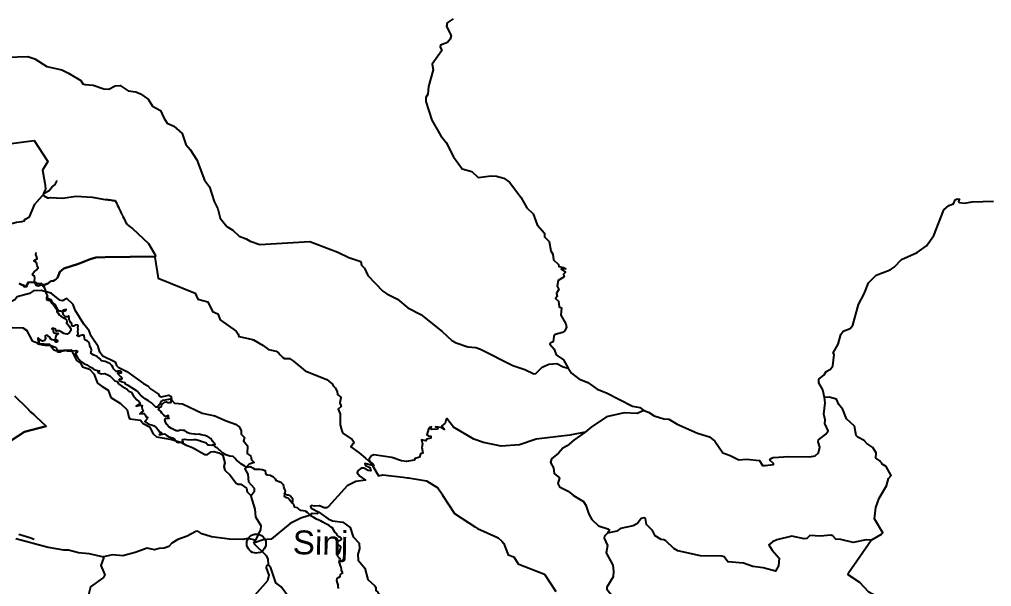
# Model space of a CAD drawing. Header units: metres. Extents: x 13.21 to 19.52, y 42.14 to 46.62.
# Drawn here: x 16.414 to 17.329, y 43.663 to 44.197 of the extents above; entities that cross this region are included whole.
import ezdxf

# ---------------------------------------------------------------- set-up
doc = ezdxf.new("R2010")
doc.units = ezdxf.units.M
doc.header["$MEASUREMENT"] = 0
for name, color, linetype in [('CESTE', 5, 'Continuous'), ('grad_manji', 1, 'Continuous'), ('hr', 9, 'Continuous'), ('naziv_manji', 1, 'Continuous'), ('RIJEKE', 4, 'Continuous')]:
    doc.layers.add(name, color=color, linetype=linetype)
doc.styles.get("Standard").update_dxf_attribs({"font": 'arial.ttf'})

msp = doc.modelspace()

# ---------------------------------------------------------------- linework, layer by layer
at = {"layer": 'CESTE'}
for p, q in [((16.63211, 43.74864), (16.63165, 43.74817)), ((16.63622, 43.70706), (16.63431, 43.70406)), ((16.49299, 43.69129), (16.49299, 43.68991))]:
    msp.add_line(p, q, dxfattribs=at)
for points in [[(16.82224, 44.19769), (16.81677, 44.19393), (16.81612, 44.19044), (16.82038, 44.18198), (16.81962, 44.17844), (16.81689, 44.1755), (16.81039, 44.17273), (16.81002, 44.17117), (16.81155, 44.16769), (16.80252, 44.15497), (16.80356, 44.14969), (16.79912, 44.13385), (16.79847, 44.12667), (16.79645, 44.12352), (16.79671, 44.11994), (16.80209, 44.10239), (16.81072, 44.08745), (16.81563, 44.0812), (16.82246, 44.06768), (16.83065, 44.05655), (16.83979, 44.05391), (16.84592, 44.04843), (16.85812, 44.04987), (16.86312, 44.04954), (16.87009, 44.04763), (16.87537, 44.04387), (16.88596, 44.02961), (16.89167, 44.01964), (16.89776, 44.01399), (16.90143, 44.00358), (16.90823, 43.99602), (16.90827, 43.99251), (16.91275, 43.98816), (16.91418, 43.97924), (16.91618, 43.97601), (16.91674, 43.97074), (16.92134, 43.96649), (16.92192, 43.96465), (16.92633, 43.96349), (16.92841, 43.96217), (16.92393, 43.96198), (16.92813, 43.95914), (16.9262, 43.95724), (16.92687, 43.95481)], [(16.36653, 44.18523), (16.36926, 44.17653), (16.3781, 44.16573), (16.38937, 44.16202), (16.40184, 44.16143), (16.42168, 44.16232), (16.42844, 44.15998), (16.43959, 44.15279), (16.45388, 44.14953), (16.46021, 44.14663), (16.47164, 44.13972), (16.47364, 44.13651), (16.47585, 44.13568), (16.48328, 44.13513), (16.49323, 44.13166)], [(16.49323, 44.13166), (16.49813, 44.13135), (16.504, 44.13457), (16.50878, 44.13488), (16.51626, 44.12997), (16.52358, 44.1289), (16.52783, 44.12704), (16.53499, 44.12201), (16.53901, 44.11543), (16.54682, 44.11119), (16.5497, 44.10432), (16.55301, 44.09947), (16.5594, 44.09668), (16.56715, 44.08965), (16.57068, 44.07922), (16.57468, 44.07474), (16.58107, 44.06498), (16.58823, 44.0459), (16.59279, 44.03953), (16.59733, 44.02553), (16.60057, 44.01874), (16.60277, 44.00991), (16.60907, 44.00217), (16.61469, 43.99865), (16.62077, 43.99297), (16.62742, 43.99052), (16.63125, 43.98827), (16.64023, 43.98523), (16.68722, 43.98792), (16.7137, 43.97797), (16.72402, 43.97295), (16.73546, 43.96935), (16.73592, 43.96588), (16.73872, 43.96284), (16.74208, 43.95609), (16.75619, 43.9413), (16.75969, 43.93875), (16.76998, 43.93369), (16.77958, 43.92546), (16.79183, 43.91933), (16.81189, 43.90341), (16.82113, 43.89493), (16.82501, 43.89268), (16.83621, 43.88878), (16.84349, 43.88815), (16.84801, 43.88659), (16.87852, 43.87117), (16.88985, 43.86758), (16.89813, 43.86332), (16.9, 43.86379), (16.90622, 43.8696), (16.91251, 43.87243), (16.91989, 43.87319), (16.92576, 43.86992), (16.93052, 43.8689)], [(16.36183, 43.97069), (16.37136, 43.97299), (16.3731, 43.97621), (16.38147, 43.98011), (16.39617, 43.99872), (16.39936, 44.00135), (16.39954, 44.00322), (16.41114, 44.00625), (16.41616, 44.00678), (16.4182, 44.00748), (16.41936, 44.00915), (16.4232, 44.01132), (16.42838, 44.02332), (16.43782, 44.03391), (16.4419, 44.03591), (16.44422, 44.03907), (16.44763, 44.04173), (16.44937, 44.04541)], [(17.17193, 43.84122), (17.17043, 43.84834), (17.16656, 43.85493), (17.16667, 43.85849), (17.17159, 43.86251), (17.1734, 43.86579), (17.17751, 43.86771), (17.17987, 43.87093), (17.18107, 43.88163), (17.18012, 43.88331), (17.18491, 43.89153), (17.18739, 43.90034), (17.18962, 43.90353), (17.19609, 43.90622), (17.19868, 43.90922), (17.20383, 43.92864), (17.20932, 43.93866), (17.21349, 43.94898), (17.2207, 43.95631), (17.23392, 43.96126), (17.23743, 43.96379), (17.24437, 43.97119), (17.25922, 43.97779), (17.26812, 43.98403), (17.27503, 43.99356), (17.28445, 44.01774), (17.2892, 44.02183), (17.2934, 44.0236), (17.29511, 44.0271), (17.29676, 44.02832), (17.29901, 44.0279), (17.29812, 44.02609), (17.29899, 44.02468), (17.30395, 44.02404), (17.31115, 44.02544), (17.33103, 44.02614)], [(16.92687, 43.95481), (16.92107, 43.95148), (16.92016, 43.94614), (16.92168, 43.94286), (16.91953, 43.93952), (16.92013, 43.93613), (16.91875, 43.93448), (16.92137, 43.93175), (16.92206, 43.92645), (16.92445, 43.92558), (16.9236, 43.91878), (16.92846, 43.91049), (16.92912, 43.90695), (16.92699, 43.90369), (16.92517, 43.90249), (16.91828, 43.90057), (16.91712, 43.89891), (16.91638, 43.8936), (16.91416, 43.89258), (16.91332, 43.89127), (16.91727, 43.88654), (16.91916, 43.88128), (16.92628, 43.8766), (16.93052, 43.8689)], [(16.49179, 43.88083), (16.4895, 43.88398), (16.48813, 43.88926), (16.48155, 43.89895), (16.47942, 43.90409), (16.47435, 43.91026), (16.46635, 43.92341), (16.46448, 43.9286), (16.45856, 43.93427), (16.45442, 43.93233), (16.45196, 43.93266), (16.44377, 43.93932), (16.43445, 43.94183), (16.42709, 43.94168), (16.42346, 43.93919), (16.41182, 43.93604), (16.40939, 43.93297), (16.40312, 43.93014), (16.40036, 43.92319), (16.39755, 43.92026)], [(16.39786, 43.9193), (16.40314, 43.90921), (16.40483, 43.90784), (16.40704, 43.90712), (16.41698, 43.9068), (16.42067, 43.90444), (16.42578, 43.89448), (16.43256, 43.89216), (16.44228, 43.89126), (16.4459, 43.88652), (16.4479, 43.88545), (16.46267, 43.8861), (16.46762, 43.87591), (16.47129, 43.87346), (16.47314, 43.87018), (16.47978, 43.86777), (16.48407, 43.86337), (16.48731, 43.85468), (16.49179, 43.8515)], [(16.49179, 43.88083), (16.504, 43.87478), (16.50521, 43.87129), (16.5068, 43.8699), (16.51497, 43.86579), (16.53063, 43.85425), (16.53466, 43.85222), (16.53741, 43.84924), (16.54475, 43.8444), (16.54552, 43.84265), (16.54746, 43.84174), (16.55453, 43.84335), (16.55661, 43.84226), (16.55702, 43.83887), (16.55999, 43.83591), (16.56729, 43.83515), (16.58609, 43.82642), (16.59799, 43.82401), (16.60846, 43.81914), (16.61741, 43.81603), (16.62092, 43.81352), (16.62257, 43.81013), (16.62275, 43.80662), (16.62591, 43.80369), (16.6249, 43.8004), (16.62868, 43.79579), (16.62837, 43.78851), (16.63164, 43.78609), (16.63224, 43.78252), (16.63492, 43.78009), (16.63015, 43.7785), (16.6262, 43.77396), (16.62879, 43.76889), (16.62942, 43.76169), (16.63489, 43.75583), (16.63478, 43.75226), (16.63211, 43.74864)], [(16.93052, 43.8689), (16.93379, 43.86407), (16.94055, 43.85881), (16.94913, 43.85536), (16.95801, 43.84906), (16.96677, 43.84568), (16.99106, 43.83318), (16.99803, 43.83168), (17.00181, 43.82907)], [(16.49179, 43.8515), (16.49738, 43.84804), (16.50004, 43.84105), (16.50911, 43.83542), (16.51526, 43.82974), (16.51681, 43.82267), (16.51795, 43.82117), (16.52785, 43.81975), (16.53024, 43.81674), (16.5362, 43.81362), (16.53985, 43.80689), (16.54291, 43.80413), (16.55735, 43.80177), (16.56652, 43.79896), (16.57015, 43.79651), (16.5767, 43.79404), (16.58853, 43.78754), (16.59096, 43.78756), (16.5945, 43.79005), (16.59695, 43.79037), (16.6015, 43.78899), (16.60546, 43.7867), (16.60717, 43.77974), (16.60628, 43.77619), (16.60718, 43.77274), (16.61186, 43.76852), (16.61804, 43.76065), (16.61976, 43.75952), (16.62235, 43.75959), (16.62775, 43.75589), (16.62845, 43.75241), (16.63211, 43.74864)], [(17.00181, 43.82907), (17.00619, 43.82743), (17.01163, 43.82385), (17.02072, 43.82096), (17.02549, 43.82069), (17.03321, 43.81608), (17.05229, 43.80769), (17.06376, 43.80427), (17.06861, 43.80023), (17.07633, 43.78899), (17.08304, 43.78663), (17.09116, 43.78248), (17.09842, 43.7833), (17.11064, 43.78204), (17.11368, 43.77723), (17.1162, 43.77706), (17.1239, 43.77809), (17.12395, 43.77913), (17.12063, 43.78226), (17.12147, 43.78379), (17.12363, 43.7847), (17.13847, 43.78556), (17.15831, 43.78525), (17.16303, 43.78636), (17.16626, 43.78905), (17.1677, 43.79431), (17.16609, 43.79957), (17.16643, 43.80134), (17.17331, 43.80655), (17.17538, 43.80978), (17.17223, 43.81661), (17.17264, 43.82016), (17.17138, 43.82547), (17.1726, 43.8362), (17.17193, 43.84122)], [(17.21595, 43.7069), (17.22572, 43.71246), (17.22702, 43.71395), (17.2191, 43.72704), (17.22018, 43.73767), (17.22358, 43.7463), (17.2303, 43.7579), (17.23238, 43.76493), (17.23485, 43.76781), (17.23014, 43.77621), (17.22642, 43.77853), (17.22413, 43.78166), (17.22018, 43.78397), (17.22049, 43.78926), (17.21735, 43.79408), (17.21198, 43.79781), (17.20937, 43.80083), (17.20328, 43.80389), (17.20183, 43.80537), (17.20034, 43.81428), (17.19267, 43.82124), (17.18928, 43.82986), (17.18551, 43.83451), (17.18332, 43.8397), (17.17639, 43.84152), (17.17193, 43.84122)], [(16.94662, 43.80859), (16.93226, 43.8057), (16.90039, 43.80201), (16.88489, 43.7965), (16.86755, 43.79545), (16.85085, 43.79896), (16.84187, 43.80198), (16.82261, 43.81333), (16.81636, 43.8213), (16.81555, 43.82091), (16.81481, 43.81712), (16.81148, 43.81452), (16.81415, 43.81119), (16.81092, 43.81282), (16.80558, 43.81348), (16.80803, 43.81284), (16.80738, 43.81149), (16.80217, 43.81113), (16.80096, 43.8116), (16.80193, 43.8136), (16.8003, 43.81299), (16.79908, 43.81136), (16.79755, 43.80591), (16.7989, 43.80496), (16.80123, 43.8049), (16.80125, 43.80288), (16.79703, 43.8021), (16.7967, 43.80025), (16.79259, 43.80127), (16.7934, 43.79766), (16.79268, 43.79408), (16.79388, 43.78879), (16.79147, 43.78811), (16.79068, 43.78512), (16.7865, 43.78385), (16.78561, 43.78229), (16.77844, 43.78083), (16.77362, 43.78169), (16.76464, 43.7847), (16.74769, 43.78733), (16.74553, 43.78644), (16.74311, 43.78334), (16.74353, 43.78153), (16.74674, 43.77883), (16.74752, 43.77691), (16.73916, 43.77906), (16.73965, 43.77715), (16.74371, 43.77545), (16.74462, 43.77202), (16.74214, 43.77247), (16.73823, 43.77467), (16.7357, 43.77482), (16.73248, 43.77207), (16.73194, 43.77044), (16.73429, 43.76727), (16.7398, 43.76329), (16.73068, 43.76228), (16.72258, 43.75811), (16.70499, 43.73851), (16.70297, 43.73734), (16.70076, 43.73734), (16.69637, 43.73928), (16.6916, 43.73892), (16.68896, 43.73965), (16.68792, 43.73892), (16.68873, 43.737), (16.69574, 43.73331)], [(17.00181, 43.82907), (16.99565, 43.82618), (16.98335, 43.82689), (16.96683, 43.82304), (16.95221, 43.8133), (16.94662, 43.80859)], [(16.94662, 43.80859), (16.93588, 43.80112), (16.9295, 43.79562), (16.92547, 43.79353), (16.92161, 43.78893), (16.91504, 43.78356), (16.9141, 43.78007), (16.9169, 43.77507), (16.91753, 43.76971), (16.92229, 43.7656), (16.9208, 43.76032), (16.9224, 43.75695), (16.93052, 43.75291), (16.93554, 43.74892), (16.94502, 43.74318), (16.94719, 43.73995), (16.95017, 43.73123), (16.95294, 43.72623), (16.95902, 43.72054), (16.96808, 43.71746), (16.96959, 43.71622), (16.96772, 43.71354)], [(16.63165, 43.74817), (16.63566, 43.73597), (16.63625, 43.72881), (16.64105, 43.72057), (16.64078, 43.71701), (16.63622, 43.70706)], [(16.69574, 43.73331), (16.69415, 43.73179), (16.68964, 43.73194), (16.68569, 43.72983), (16.67883, 43.72774), (16.66869, 43.72256), (16.65079, 43.70784), (16.64342, 43.70716), (16.63431, 43.70406)], [(16.69574, 43.73331), (16.70444, 43.72708), (16.70874, 43.72526), (16.71835, 43.7237), (16.72536, 43.71868), (16.728, 43.71), (16.73392, 43.70423), (16.73412, 43.69882), (16.7325, 43.69358), (16.73299, 43.68821), (16.73909, 43.68043), (16.74196, 43.66989), (16.74827, 43.66439), (16.7494, 43.66275), (16.74939, 43.65939), (16.75127, 43.6581), (16.75441, 43.65322), (16.76036, 43.64985), (16.75959, 43.64841), (16.75496, 43.64691)], [(17.21595, 43.7069), (17.21107, 43.70714), (17.19904, 43.70475), (17.18745, 43.70768), (17.1827, 43.70793), (17.17985, 43.71101), (17.17792, 43.71155), (17.16795, 43.71053), (17.15816, 43.71133), (17.1554, 43.70853), (17.15285, 43.70827), (17.14115, 43.71069), (17.12707, 43.70708), (17.12291, 43.7052), (17.11965, 43.70252), (17.12267, 43.69756), (17.12918, 43.69), (17.12863, 43.68284), (17.12585, 43.67788), (17.11416, 43.68073), (17.10447, 43.68218), (17.09565, 43.68537), (17.08091, 43.68641), (17.07743, 43.69111), (17.07514, 43.69169), (17.05531, 43.69211), (17.03395, 43.6968), (17.03015, 43.69908), (17.02266, 43.7063), (17.02082, 43.70725), (17.01825, 43.70739), (17.01265, 43.71091), (17.01008, 43.71589), (17.00425, 43.72163), (17.00329, 43.72715), (17.00191, 43.72797), (16.99941, 43.72728), (16.99576, 43.72254), (16.99193, 43.72033), (16.97989, 43.718), (16.97647, 43.71549), (16.96772, 43.71354)], [(16.63622, 43.70706), (16.62899, 43.70834), (16.62416, 43.70756), (16.61182, 43.70784), (16.59475, 43.71009), (16.58556, 43.71274), (16.58201, 43.71545), (16.58001, 43.71517), (16.57191, 43.71079), (16.56308, 43.7075), (16.5574, 43.70403), (16.55466, 43.70108), (16.55019, 43.69942), (16.54539, 43.69911), (16.54103, 43.69778), (16.53399, 43.69939), (16.52284, 43.69538), (16.5113, 43.69224), (16.50144, 43.69298), (16.49299, 43.69129)], [(16.96772, 43.71354), (16.96478, 43.71067), (16.96446, 43.70889), (16.96759, 43.70204), (16.9665, 43.69502), (16.97268, 43.68323), (16.97332, 43.67787), (16.97286, 43.67249), (16.96685, 43.66269), (16.96695, 43.66086), (16.97061, 43.65621), (16.98376, 43.64608)], [(16.41057, 43.70848), (16.44079, 43.70041), (16.45523, 43.69777), (16.46015, 43.69766), (16.46956, 43.69539), (16.47937, 43.69432), (16.49299, 43.69129)], [(16.63431, 43.70406), (16.64605, 43.6925), (16.64779, 43.68914), (16.64817, 43.68404)], [(17.22894, 43.64468), (17.22359, 43.65271), (17.21367, 43.6581), (17.20529, 43.66698), (17.19441, 43.67439), (17.19443, 43.67602), (17.21595, 43.7069)], [(16.49299, 43.68991), (16.49062, 43.68298), (16.49417, 43.67439), (16.49299, 43.67175)], [(16.64817, 43.68404), (16.6465, 43.68261), (16.64626, 43.68097), (16.64882, 43.67396), (16.64754, 43.66868), (16.63559, 43.65504), (16.62625, 43.64912), (16.61872, 43.64718)], [(16.67596, 43.64708), (16.66726, 43.65347), (16.66024, 43.66293), (16.65525, 43.66689), (16.6507, 43.68082), (16.64817, 43.68404)], [(16.49299, 43.67175), (16.48073, 43.6629), (16.47847, 43.65412), (16.47067, 43.64728)]]:
    msp.add_lwpolyline(points, dxfattribs=at)
at = {"layer": 'grad_manji'}
msp.add_circle((16.63694, 43.70372), 0.00898, dxfattribs=at)
at = {"layer": 'hr'}
for points in [[(16.40126, 44.0798), (16.42777, 44.0831), (16.44057, 44.06344), (16.43561, 44.05505), (16.43786, 44.04309), (16.43824, 44.0406), (16.43831, 44.03728), (16.4365, 44.03366), (16.43644, 44.03135), (16.44015, 44.02903), (16.44157, 44.0291), (16.44304, 44.02941), (16.45439, 44.02894), (16.46716, 44.03065), (16.48236, 44.02967), (16.49456, 44.02772), (16.49559, 44.02769), (16.49602, 44.02763), (16.49637, 44.02754), (16.49712, 44.02747), (16.49759, 44.02736), (16.49818, 44.0273), (16.4987, 44.02722), (16.49977, 44.02717), (16.50071, 44.02695), (16.5013, 44.0269), (16.5017, 44.02678), (16.50253, 44.02667), (16.50328, 44.02663), (16.50376, 44.02654), (16.50403, 44.02649), (16.50427, 44.02637), (16.50447, 44.02609), (16.50512, 44.02453), (16.50537, 44.02402), (16.50568, 44.02354), (16.50597, 44.02297), (16.50636, 44.02197), (16.5071, 44.02047), (16.50754, 44.01948), (16.50791, 44.01877), (16.5084, 44.01763), (16.50878, 44.01689), (16.50908, 44.01616), (16.50981, 44.01476), (16.5104, 44.01343), (16.51078, 44.01275), (16.51129, 44.01166), (16.51203, 44.01009), (16.51234, 44.00951), (16.51371, 44.0065), (16.51423, 44.00554), (16.51457, 44.00472), (16.51543, 44.00393), (16.5185, 44.00147), (16.52029, 44.00015), (16.53535, 43.98605), (16.54205, 43.97473), (16.54158, 43.97388), (16.49455, 43.97328), (16.48568, 43.97305), (16.48043, 43.97142), (16.46952, 43.9669), (16.45569, 43.96247), (16.45194, 43.9594), (16.44968, 43.95386), (16.44832, 43.95265), (16.44646, 43.95122), (16.44609, 43.95093), (16.44351, 43.9506), (16.44022, 43.94826), (16.4397, 43.94816), (16.43904, 43.9478), (16.43874, 43.94748), (16.43816, 43.94775), (16.43772, 43.94771), (16.43762, 43.94681), (16.43715, 43.9456), (16.43694, 43.94563), (16.43635, 43.94576), (16.43654, 43.9474), (16.4361, 43.94757), (16.43351, 43.94707), (16.43159, 43.94646), (16.42962, 43.94695), (16.42913, 43.94776), (16.42881, 43.94909), (16.42766, 43.94935), (16.42566, 43.94981), (16.42183, 43.9495), (16.4218, 43.94801), (16.42046, 43.94718), (16.42086, 43.9458), (16.41866, 43.94524), (16.41774, 43.94685), (16.41671, 43.94695), (16.41373, 43.94843)], [(16.41373, 43.94843), (16.41671, 43.94695), (16.41774, 43.94685), (16.41866, 43.94524), (16.42086, 43.9458), (16.42046, 43.94718), (16.4218, 43.94801), (16.42183, 43.9495), (16.42566, 43.94981), (16.42766, 43.94935), (16.42881, 43.94909), (16.42913, 43.94776), (16.42962, 43.94695), (16.43159, 43.94646), (16.43351, 43.94707), (16.4361, 43.94757), (16.43654, 43.9474), (16.43635, 43.94576), (16.43694, 43.94563), (16.43715, 43.9456), (16.43762, 43.94681), (16.43772, 43.94771), (16.43816, 43.94775), (16.43874, 43.94748), (16.43904, 43.9478), (16.4397, 43.94816), (16.44022, 43.94826), (16.44351, 43.9506), (16.44609, 43.95093), (16.44646, 43.95122), (16.44832, 43.95265), (16.44968, 43.95386), (16.45194, 43.9594), (16.45569, 43.96247), (16.46952, 43.9669), (16.48043, 43.97142), (16.48568, 43.97305), (16.49455, 43.97328), (16.54158, 43.97388), (16.54145, 43.97336), (16.54443, 43.95366), (16.57922, 43.93943), (16.57938, 43.93936), (16.58195, 43.93377), (16.59137, 43.93124), (16.59556, 43.92207), (16.60068, 43.92001), (16.60277, 43.91415), (16.61803, 43.90362), (16.61972, 43.90083), (16.62043, 43.89859), (16.6208, 43.89852), (16.63348, 43.89569), (16.63417, 43.8955), (16.64333, 43.89011), (16.64828, 43.88645), (16.65559, 43.88476), (16.65787, 43.88334), (16.65923, 43.8812), (16.662, 43.87869), (16.66352, 43.8779), (16.66833, 43.87791), (16.67193, 43.87531), (16.68303, 43.86629), (16.69603, 43.86109), (16.70339, 43.85814), (16.70874, 43.85378), (16.70937, 43.85233), (16.71133, 43.85016), (16.71321, 43.8469), (16.71341, 43.84396), (16.71661, 43.84161), (16.71653, 43.84085), (16.71555, 43.83631), (16.71683, 43.83276), (16.71411, 43.83031), (16.71594, 43.82587), (16.71604, 43.82572), (16.71584, 43.81852), (16.71598, 43.8155), (16.71693, 43.81194), (16.71777, 43.80879), (16.71844, 43.80751), (16.72728, 43.80154), (16.72791, 43.8008), (16.72864, 43.79947), (16.72852, 43.79856), (16.72823, 43.79761), (16.72598, 43.7948), (16.73379, 43.78898), (16.73961, 43.78403), (16.74495, 43.77949), (16.752, 43.76743), (16.75608, 43.76827), (16.77509, 43.76631), (16.77941, 43.76558), (16.78026, 43.76544), (16.79721, 43.76285), (16.80781, 43.75609), (16.81185, 43.75031), (16.81209, 43.74993), (16.81297, 43.74845), (16.82369, 43.73206), (16.84336, 43.71915), (16.84519, 43.71804), (16.86348, 43.70986), (16.86459, 43.70914), (16.86824, 43.70597), (16.86992, 43.7038), (16.8714, 43.70021), (16.87396, 43.69322), (16.8793, 43.69113), (16.88354, 43.68468), (16.88359, 43.68465), (16.88419, 43.68419), (16.90817, 43.67477), (16.91908, 43.65855)], [(16.40957, 43.8424), (16.42122, 43.83106), (16.42424, 43.82774), (16.42729, 43.82511), (16.42825, 43.82428), (16.42963, 43.82308), (16.43901, 43.81422), (16.41875, 43.80888), (16.39969, 43.79679)], [(16.39969, 43.79679), (16.41875, 43.80888), (16.43901, 43.81422), (16.42963, 43.82308), (16.42825, 43.82428), (16.42729, 43.82511), (16.42424, 43.82774), (16.42122, 43.83106), (16.40957, 43.8424)]]:
    msp.add_lwpolyline(points, dxfattribs=at)
at = {"layer": 'RIJEKE'}
for points in [[(16.44064, 43.93645), (16.43949, 43.9392), (16.43886, 43.94132), (16.43854, 43.94242), (16.43726, 43.9454), (16.43567, 43.9477), (16.43472, 43.9486), (16.43472, 43.9486), (16.43249, 43.94815), (16.43058, 43.94861), (16.42867, 43.94952), (16.42805, 43.9509), (16.42836, 43.95342), (16.42804, 43.95527), (16.42677, 43.95617), (16.42612, 43.95755), (16.42772, 43.95962), (16.42962, 43.961), (16.43153, 43.96329), (16.43057, 43.96536), (16.43025, 43.96673), (16.42993, 43.96835), (16.42738, 43.96995), (16.42834, 43.97064), (16.43057, 43.97178), (16.43024, 43.97338), (16.42929, 43.97568), (16.42951, 43.97773)], [(16.44064, 43.93645), (16.43949, 43.93553), (16.43949, 43.93415), (16.44013, 43.93324), (16.44298, 43.93232), (16.44393, 43.93002), (16.44552, 43.92888), (16.4468, 43.92728), (16.44807, 43.92521), (16.44902, 43.92406), (16.44902, 43.92153)], [(16.45073, 43.92287), (16.44998, 43.92383), (16.44871, 43.92658), (16.44743, 43.92888), (16.44584, 43.93002), (16.44489, 43.93071), (16.44394, 43.93278), (16.44171, 43.93369), (16.44013, 43.93461), (16.44064, 43.93645)], [(16.44902, 43.92153), (16.45029, 43.92062), (16.45125, 43.91902), (16.45284, 43.91786), (16.45506, 43.91649), (16.45665, 43.91558), (16.45824, 43.91443), (16.45856, 43.91236), (16.45824, 43.91144), (16.45823, 43.91076), (16.4595, 43.90983), (16.46077, 43.90823), (16.46237, 43.90594), (16.46237, 43.90433), (16.4611, 43.9025), (16.45983, 43.90134), (16.45887, 43.90066), (16.45698, 43.90112), (16.45571, 43.90158), (16.45317, 43.90294), (16.45126, 43.9041), (16.45126, 43.9041), (16.44968, 43.90386), (16.44841, 43.90341), (16.44808, 43.90479), (16.44744, 43.90571), (16.44618, 43.90616), (16.44491, 43.90639), (16.44491, 43.90639), (16.44428, 43.9057), (16.44555, 43.90501), (16.44554, 43.90386), (16.44586, 43.90226), (16.44744, 43.9018), (16.44904, 43.90157), (16.45031, 43.9018), (16.45031, 43.9018), (16.44999, 43.90042), (16.44903, 43.90019), (16.44809, 43.89904), (16.44777, 43.89721), (16.44746, 43.89606), (16.44872, 43.89537), (16.44968, 43.89514), (16.44968, 43.89446), (16.44935, 43.89331), (16.44808, 43.89331), (16.44746, 43.89446), (16.44619, 43.89514), (16.4446, 43.89561), (16.443, 43.89629), (16.44237, 43.89813), (16.44079, 43.89858), (16.44016, 43.8995), (16.43889, 43.89996), (16.43889, 43.89996), (16.43824, 43.89928), (16.43825, 43.8979), (16.43857, 43.89676), (16.43794, 43.89629), (16.43793, 43.89492), (16.43698, 43.89469), (16.43571, 43.89422), (16.43507, 43.89468), (16.43381, 43.89537), (16.43254, 43.89651), (16.43158, 43.89744), (16.43158, 43.89744), (16.43126, 43.89674), (16.43126, 43.8956), (16.43222, 43.894), (16.43254, 43.89284), (16.43159, 43.89284), (16.43095, 43.89193), (16.43286, 43.89147), (16.43445, 43.89101), (16.43567, 43.89068), (16.43794, 43.89055), (16.43983, 43.89033), (16.44175, 43.89045), (16.44175, 43.89045), (16.44389, 43.89009), (16.44524, 43.88963), (16.44652, 43.88894), (16.44777, 43.88872), (16.44873, 43.88757), (16.44905, 43.88644), (16.44905, 43.88528), (16.44949, 43.88462), (16.45031, 43.88415), (16.45105, 43.88409), (16.45212, 43.88403), (16.45286, 43.88403), (16.45285, 43.88459), (16.45318, 43.88506), (16.45507, 43.88505), (16.45698, 43.88528), (16.45825, 43.88573), (16.45825, 43.88573), (16.45856, 43.88505), (16.46173, 43.88505), (16.46459, 43.88505), (16.46713, 43.88528), (16.46713, 43.88528), (16.4684, 43.88482), (16.46777, 43.88368), (16.4665, 43.88276), (16.46742, 43.88106), (16.46857, 43.87898), (16.47126, 43.87541), (16.47443, 43.87313), (16.47729, 43.87197), (16.4792, 43.8706), (16.48174, 43.86945), (16.48301, 43.86853), (16.48521, 43.86738), (16.48744, 43.8667), (16.48934, 43.86623), (16.48776, 43.8651), (16.48807, 43.86463), (16.48934, 43.86417), (16.49125, 43.86348), (16.49431, 43.86385), (16.49431, 43.86385), (16.49779, 43.8622), (16.49907, 43.86174), (16.50066, 43.85991), (16.5032, 43.85763), (16.50385, 43.85694), (16.50574, 43.85626), (16.50703, 43.8542), (16.51022, 43.85192), (16.51307, 43.85032), (16.5153, 43.84895), (16.51626, 43.8478), (16.5169, 43.84712), (16.51848, 43.84666), (16.51944, 43.84598), (16.52105, 43.84323), (16.52265, 43.84117), (16.52426, 43.83911), (16.52618, 43.83728), (16.52746, 43.83522), (16.52525, 43.83406), (16.52367, 43.83292), (16.52652, 43.83361), (16.52812, 43.83384), (16.52812, 43.83384), (16.52937, 43.83361), (16.52907, 43.83224), (16.5294, 43.83017), (16.53005, 43.82948), (16.53038, 43.82835), (16.52975, 43.82766), (16.52848, 43.8272), (16.52722, 43.82582), (16.52944, 43.82629), (16.52944, 43.82629), (16.53133, 43.82605), (16.53231, 43.82492), (16.53295, 43.82331), (16.53357, 43.82308), (16.53453, 43.82262), (16.53422, 43.82124), (16.53328, 43.81987), (16.53203, 43.81848), (16.53425, 43.81689), (16.5368, 43.81574), (16.53901, 43.81507), (16.5406, 43.81437), (16.54282, 43.81255), (16.54443, 43.81072), (16.54507, 43.80912), (16.54698, 43.80842), (16.54792, 43.80773), (16.54633, 43.80705), (16.54571, 43.8059), (16.5473, 43.80636), (16.54856, 43.80682), (16.55077, 43.80705), (16.55077, 43.80705), (16.55174, 43.80591), (16.553, 43.80522), (16.55459, 43.80431), (16.55808, 43.80317), (16.55966, 43.80225), (16.56062, 43.80087), (16.56189, 43.79949), (16.5638, 43.79881), (16.56474, 43.79905), (16.56601, 43.79927), (16.56791, 43.79928), (16.56759, 43.79997), (16.56727, 43.80065), (16.56759, 43.8018), (16.56916, 43.80204), (16.56916, 43.80204), (16.57138, 43.80181), (16.5755, 43.80135), (16.57803, 43.80159), (16.57994, 43.80159), (16.57994, 43.80159), (16.58343, 43.80068), (16.58596, 43.79976), (16.58818, 43.79908), (16.58977, 43.79839), (16.59135, 43.79678), (16.59263, 43.79655), (16.59515, 43.79634), (16.59579, 43.79656)], [(16.44902, 43.92153), (16.45073, 43.92287)], [(16.59579, 43.79656), (16.59706, 43.79657), (16.59832, 43.7968), (16.59705, 43.7984), (16.59577, 43.80023), (16.59483, 43.80206), (16.59356, 43.80275), (16.59261, 43.80344), (16.59133, 43.80435), (16.59006, 43.80481), (16.58847, 43.80527), (16.585, 43.80619), (16.5831, 43.80664), (16.5831, 43.80664), (16.58024, 43.8064), (16.57897, 43.80663), (16.57581, 43.80708), (16.5739, 43.80732), (16.57169, 43.80823), (16.56977, 43.81007), (16.5682, 43.81028), (16.5682, 43.81028), (16.56566, 43.81029), (16.56377, 43.80983), (16.56154, 43.80983), (16.5571, 43.81188), (16.55455, 43.8137), (16.55265, 43.81578), (16.55136, 43.81807), (16.55072, 43.82013), (16.55135, 43.8215), (16.55231, 43.82173), (16.55231, 43.82173), (16.55357, 43.82151), (16.55483, 43.82174), (16.55388, 43.82242), (16.55419, 43.82404), (16.55324, 43.82425), (16.55324, 43.82425), (16.5523, 43.82357), (16.55135, 43.82333), (16.55006, 43.82403), (16.54912, 43.82517), (16.54783, 43.82654), (16.54687, 43.82792), (16.54624, 43.8286), (16.54527, 43.82952), (16.54496, 43.83066), (16.54621, 43.83204), (16.54749, 43.83274), (16.54811, 43.83457), (16.54937, 43.83595), (16.55032, 43.83686), (16.55223, 43.83709), (16.55223, 43.83709), (16.55349, 43.83664), (16.55571, 43.83642), (16.55666, 43.83687), (16.55666, 43.83802), (16.55666, 43.83963), (16.55666, 43.83963), (16.55538, 43.83963), (16.55411, 43.83916), (16.5522, 43.83893), (16.55095, 43.8387), (16.54872, 43.83847), (16.54777, 43.83778), (16.54682, 43.83641), (16.54589, 43.83456), (16.54462, 43.83295), (16.544, 43.83204), (16.5424, 43.83204), (16.5405, 43.83387), (16.53826, 43.83615), (16.53538, 43.83798), (16.53219, 43.84003), (16.52772, 43.84325), (16.52484, 43.84713), (16.51974, 43.85033), (16.51624, 43.85239), (16.514, 43.85354), (16.51337, 43.85491), (16.5105, 43.85558), (16.50859, 43.8565), (16.50763, 43.85809), (16.50828, 43.85879), (16.50828, 43.85879), (16.51017, 43.85857), (16.51048, 43.85902), (16.50921, 43.86062), (16.50762, 43.86268), (16.50634, 43.86406), (16.50698, 43.86475), (16.50698, 43.86475), (16.50825, 43.8643), (16.50983, 43.86431), (16.50983, 43.86522), (16.50887, 43.86614), (16.50887, 43.86614), (16.50729, 43.86613), (16.50634, 43.86591), (16.50506, 43.86567), (16.5038, 43.86681), (16.50283, 43.86796), (16.50188, 43.86982), (16.50091, 43.87143), (16.49899, 43.87305), (16.49741, 43.87398), (16.4945, 43.87503), (16.49125, 43.87565), (16.48966, 43.87772), (16.48711, 43.87977), (16.48395, 43.88116), (16.48236, 43.88207), (16.4811, 43.883), (16.48141, 43.88414), (16.48172, 43.88575), (16.48141, 43.88735), (16.48079, 43.88827), (16.48014, 43.88987), (16.47982, 43.89217), (16.47919, 43.89331), (16.4776, 43.89446), (16.47538, 43.89538), (16.47507, 43.89722), (16.47475, 43.89951), (16.47379, 43.89997), (16.47379, 43.89997), (16.47252, 43.89997), (16.47094, 43.89928), (16.46967, 43.89859), (16.46807, 43.89951), (16.46903, 43.90112), (16.46872, 43.90318), (16.46903, 43.90525), (16.46872, 43.90708), (16.46903, 43.90824), (16.46872, 43.90914), (16.46681, 43.9096), (16.46681, 43.9096), (16.46585, 43.90893), (16.46522, 43.90823), (16.46363, 43.90846), (16.46331, 43.90984), (16.463, 43.91145), (16.46204, 43.91167), (16.46173, 43.91281), (16.46077, 43.91466), (16.46077, 43.91626), (16.46045, 43.91786), (16.46045, 43.91786), (16.45982, 43.91786), (16.45886, 43.91718), (16.45728, 43.91718), (16.45633, 43.9181), (16.45538, 43.91901), (16.45473, 43.92108), (16.45506, 43.92223), (16.45728, 43.92315), (16.45791, 43.92407), (16.45791, 43.92407), (16.45632, 43.9236), (16.45506, 43.92337), (16.45441, 43.92269), (16.45348, 43.92222), (16.45252, 43.92245), (16.45189, 43.92247), (16.45073, 43.92287)], [(16.66355, 43.75009), (16.66421, 43.75189), (16.66454, 43.75327), (16.66359, 43.75511), (16.66295, 43.7574), (16.66263, 43.759), (16.66074, 43.76083), (16.65853, 43.76175), (16.65599, 43.7629), (16.65504, 43.76427), (16.65314, 43.7661), (16.65124, 43.76725), (16.64997, 43.76771), (16.64775, 43.76816), (16.64649, 43.76839), (16.64584, 43.76999), (16.64553, 43.7723), (16.64434, 43.77252), (16.64237, 43.7732), (16.64016, 43.77344), (16.64016, 43.77344), (16.63763, 43.77344), (16.63572, 43.77344), (16.63414, 43.77435), (16.63128, 43.77596), (16.63128, 43.77596), (16.63001, 43.77572), (16.62811, 43.77526), (16.62621, 43.77641), (16.62464, 43.77755), (16.62305, 43.77846), (16.62083, 43.7803), (16.6183, 43.78236), (16.6167, 43.7842), (16.61512, 43.7858), (16.61196, 43.78603), (16.60814, 43.78717), (16.60497, 43.78922), (16.60244, 43.79152), (16.6015, 43.7924), (16.60023, 43.79357), (16.59863, 43.7945), (16.59706, 43.79611), (16.59579, 43.79656)], [(16.66355, 43.75009), (16.66327, 43.74844), (16.66549, 43.74708), (16.66645, 43.74662), (16.66771, 43.74547), (16.66899, 43.74387), (16.67088, 43.74181)], [(16.67088, 43.74181), (16.671, 43.74244), (16.67118, 43.74341), (16.67119, 43.74547), (16.67025, 43.74685), (16.6696, 43.748), (16.66834, 43.74891), (16.66708, 43.74937), (16.66708, 43.74937), (16.66644, 43.74936), (16.66355, 43.75009)], [(16.71234, 43.70469), (16.71328, 43.70602), (16.71486, 43.70648), (16.71645, 43.70716), (16.71708, 43.70785), (16.71708, 43.70854), (16.71612, 43.70946), (16.71518, 43.70969), (16.71455, 43.70992), (16.71329, 43.71129), (16.71234, 43.71313), (16.71076, 43.71428), (16.7098, 43.71587), (16.70886, 43.71817), (16.70733, 43.71907), (16.70566, 43.72065), (16.70379, 43.72158), (16.70181, 43.72273), (16.69965, 43.72388), (16.69797, 43.72474), (16.6959, 43.72568), (16.69374, 43.72668), (16.69107, 43.72812), (16.68871, 43.72935), (16.68694, 43.7312), (16.68516, 43.73307), (16.68359, 43.73378), (16.68329, 43.73415), (16.68102, 43.73445), (16.6788, 43.73468), (16.6769, 43.73606), (16.67564, 43.73721), (16.67278, 43.73812), (16.67216, 43.74042), (16.67088, 43.74181)], [(16.4278, 43.70768), (16.42369, 43.70906), (16.41735, 43.71089), (16.41324, 43.71226)], [(16.71424, 43.66131), (16.71391, 43.6636), (16.71392, 43.66497), (16.71329, 43.66681), (16.71265, 43.66887), (16.71297, 43.67071), (16.71422, 43.67163), (16.7158, 43.67255), (16.71612, 43.6746), (16.71802, 43.67576), (16.71801, 43.67644), (16.71708, 43.67873), (16.71707, 43.67965), (16.71676, 43.68149), (16.7165, 43.68204), (16.71611, 43.68287), (16.71548, 43.68493), (16.71486, 43.68607), (16.71517, 43.68746), (16.71549, 43.6886), (16.7158, 43.68951), (16.71485, 43.69043), (16.7136, 43.69158), (16.71327, 43.69296), (16.71454, 43.69433), (16.71518, 43.69571), (16.71579, 43.69778), (16.71613, 43.69869), (16.71644, 43.7003), (16.71548, 43.70145), (16.7139, 43.70282), (16.71264, 43.70327), (16.71265, 43.70401)]]:
    msp.add_lwpolyline(points, dxfattribs=at)

# ---------------------------------------------------------------- texts
at = {"layer": 'naziv_manji', "insert": (16.67148, 43.71623), "char_height": 0.0224579, "width": 0.0636307, "attachment_point": 1, "rotation": 358.84121}
msp.add_mtext('{\\fArial CE|b0|i0|c238|p34;Sinj}          ', dxfattribs=at)

doc.saveas('drawing.dxf')
